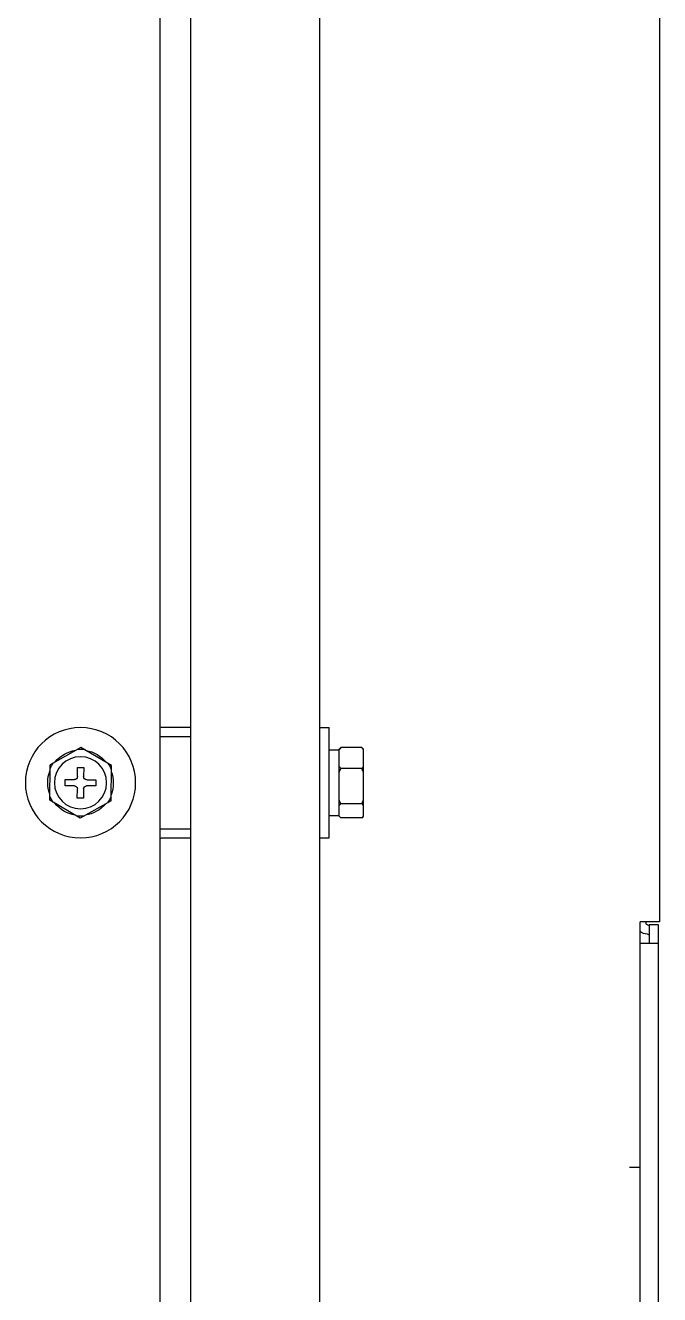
# Model space of a CAD drawing. Header units: millimetres. Extents: x 0 to 87554, y -20854 to 20404.
# Drawn here: x 8450.9 to 8554.4, y 15135.4 to 15342.4 of the extents above; entities that cross this region are included whole.
import ezdxf

# ---------------------------------------------------------------- set-up
doc = ezdxf.new("R2010")
doc.units = ezdxf.units.MM
doc.layers.get('0').update_dxf_attribs({"lineweight": 15})
for name, color, linetype in [('2401-01144-S-M6-16HWM_0', 7, 'Continuous'), ('4215-12269_16_0', 7, 'Continuous'), ('4215-12651_1_0', 7, 'Continuous'), ('4215-12651_3_0', 7, 'Continuous'), ('4215-12651_5_0', 7, 'Continuous'), ('4215-12655_1_0', 7, 'Continuous')]:
    doc.layers.add(name, color=color, linetype=linetype)

# ---------------------------------------------------------------- blocks, each defined once
blk = doc.blocks.new('gy7u88')
at = {"layer": '2401-01144-S-M6-16HWM_0', "color": 107, "linetype": 'Continuous'}
for p, q in [((-398.78, -610.25), (-398.78, -592.25)), ((-397.18, -592.25), (-398.78, -592.25)), ((-404.38, -606.72), (-404.38, -595.78)), ((-404.08, -595.51), (-400.68, -595.51)), ((-400.38, -606.72), (-400.38, -595.78)), ((-398.78, -595.9), (-400.38, -595.9)), ((-363.21, -598.41), (-358.23, -595.48)), ((-358.23, -595.48), (-353.21, -598.32)), ((-404.08, -598.94), (-400.68, -598.94)), ((-363.16, -604.18), (-363.21, -598.41)), ((-357.7, -598.75), (-358.7, -598.76)), ((-358.7, -598.76), (-358.69, -600.26)), ((-357.69, -600.25), (-357.7, -598.75)), ((-353.16, -604.09), (-353.21, -598.32)), ((-359.19, -600.76), (-360.69, -600.77)), ((-360.69, -600.77), (-360.68, -601.77)), ((-360.68, -601.77), (-359.18, -601.76)), ((-358.67, -602.26), (-358.66, -603.76)), ((-357.66, -603.75), (-357.67, -602.25)), ((-355.69, -600.73), (-357.19, -600.74)), ((-357.18, -601.74), (-355.68, -601.73)), ((-355.68, -601.73), (-355.69, -600.73)), ((-363.16, -604.18), (-358.13, -607.02)), ((-358.66, -603.76), (-357.66, -603.75)), ((-358.13, -607.02), (-353.16, -604.09)), ((-404.08, -604.68), (-400.68, -604.68)), ((-404.08, -606.99), (-400.68, -606.99)), ((-398.78, -606.6), (-400.38, -606.6)), ((-397.18, -610.25), (-398.78, -610.25))]:
    blk.add_line(p, q, dxfattribs=at)
for radius in [9, 4.25]:
    blk.add_circle((-358.18, -601.25), radius, dxfattribs=at)
for centre, radius, start, end in [((-358.18, -601.25), 5.35, 99.6691, 141.3485), ((-358.18, -601.25), 5.47, 84.5164, 96.5013), ((-358.18, -601.25), 5.35, 39.6691, 81.3485), ((-358.18, -601.25), 5.47, 144.5164, 156.5013), ((-358.18, -601.25), 5.47, 24.5164, 36.5013), ((-358.18, -601.25), 5.35, 159.6691, 201.3485), ((-359.19, -600.26), 0.5, 270.5088, 0.5088), ((-357.19, -600.24), 0.5, 180.5088, 270.5088), ((-358.18, -601.25), 5.35, 339.6691, 21.3485), ((-359.17, -602.26), 0.5, 0.5088, 90.5088), ((-357.17, -602.24), 0.5, 90.5088, 180.5088), ((-358.18, -601.25), 5.47, 204.5164, 216.5013), ((-358.18, -601.25), 5.47, 324.5164, 336.5013), ((-358.18, -601.25), 5.35, 219.6691, 261.3485), ((-358.18, -601.25), 5.35, 279.6691, 321.3485), ((-358.18, -601.25), 5.47, 264.5164, 276.5013)]:
    blk.add_arc(centre, radius, start, end, dxfattribs=at)
for points in [[(-404.08, -595.51), (-404.19, -595.6), (-404.29, -595.68), (-404.38, -595.78)], [(-404.38, -595.91), (-404.29, -595.77), (-404.19, -595.64), (-404.08, -595.51)], [(-400.68, -595.51), (-400.58, -595.6), (-400.48, -595.68), (-400.38, -595.78)], [(-400.38, -595.91), (-400.48, -595.77), (-400.58, -595.64), (-400.68, -595.51)], [(-404.08, -598.94), (-404.19, -598.82), (-404.29, -598.69), (-404.38, -598.55)], [(-404.38, -599.6), (-404.29, -599.37), (-404.19, -599.16), (-404.08, -598.94)], [(-400.68, -598.94), (-400.58, -598.82), (-400.48, -598.69), (-400.38, -598.55)], [(-400.38, -599.6), (-400.47, -599.37), (-400.57, -599.16), (-400.68, -598.94)], [(-404.08, -604.68), (-404.19, -604.46), (-404.29, -604.25), (-404.38, -604.02)], [(-400.68, -604.68), (-400.57, -604.46), (-400.47, -604.25), (-400.38, -604.02)], [(-404.38, -604.94), (-404.29, -604.85), (-404.19, -604.76), (-404.08, -604.68)], [(-400.38, -604.94), (-400.48, -604.85), (-400.58, -604.76), (-400.68, -604.68)], [(-404.08, -606.99), (-404.19, -606.91), (-404.29, -606.82), (-404.38, -606.72)], [(-400.68, -606.99), (-400.58, -606.91), (-400.48, -606.82), (-400.38, -606.72)]]:
    blk.add_open_spline(points, degree=3, dxfattribs=at)
at = {"layer": '4215-12269_16_0', "color": 107, "linetype": 'Continuous'}
for p, q in [((-376.18, -592.25), (-371.38, -592.25)), ((-376.18, -593.75), (-371.38, -593.75)), ((-371.38, -608.75), (-376.18, -608.75)), ((-371.38, -610.25), (-376.18, -610.25))]:
    blk.add_line(p, q, dxfattribs=at)
for centre, radius, start, end in [((-371.38, -592.05), 0.2, 270, 0), ((-371.38, -592.05), 1.7, 270, 277.1195), ((-371.38, -610.45), 1.7, 82.8805, 90), ((-371.38, -610.45), 0.2, 0, 90)]:
    blk.add_arc(centre, radius, start, end, dxfattribs=at)
at = {"layer": '4215-12651_1_0', "color": 107, "linetype": 'Continuous'}
for p, q in [((-397.18, 21.55), (-397.18, -901.75)), ((-376.18, -901.75), (-376.18, -8.25))]:
    blk.add_line(p, q, dxfattribs=at)
at = {"layer": '4215-12651_3_0', "color": 107, "linetype": 'Continuous'}
for p, q in [((-452.68, -50.65), (-452.68, -623.95)), ((-452.68, -623.95), (-449.48, -623.95)), ((-449.48, -663.95), (-449.48, -623.95)), ((-447.78, -663.95), (-449.48, -663.95))]:
    blk.add_line(p, q, dxfattribs=at)
at = {"layer": '4215-12651_5_0', "color": 107, "linetype": 'Continuous'}
for p, q in [((-452.48, -818.75), (-452.48, -624.45)), ((-452.48, -624.45), (-450.98, -624.45)), ((-450.98, -624.45), (-450.98, -627.45)), ((-450.68, -624.45), (-450.78, -624.45)), ((-450.48, -624.25), (-450.48, -623.95)), ((-450.68, -625.95), (-450.78, -625.95)), ((-452.48, -627.45), (-449.48, -627.45)), ((-449.48, -815.75), (-449.48, -627.45))]:
    blk.add_line(p, q, dxfattribs=at)
for centre, radius, start, end in [((-450.78, -626.15), 1.7, 90, 96.7433), ((-450.68, -624.25), 0.2, 270, 0), ((-450.78, -626.15), 0.2, 90, 180), ((-450.68, -624.25), 1.7, 270, 314.9097)]:
    blk.add_arc(centre, radius, start, end, dxfattribs=at)
at = {"layer": '4215-12655_1_0', "color": 107, "linetype": 'Continuous'}
blk.add_line((-371.18, -989.75), (-371.18, 23.75), dxfattribs=at)

msp = doc.modelspace()

# ---------------------------------------------------------------- block references
at = {"xscale": -1}
msp.add_blockref('gy7u88', (8101.705, 15820.104), dxfattribs=at)

doc.saveas('drawing.dxf')
